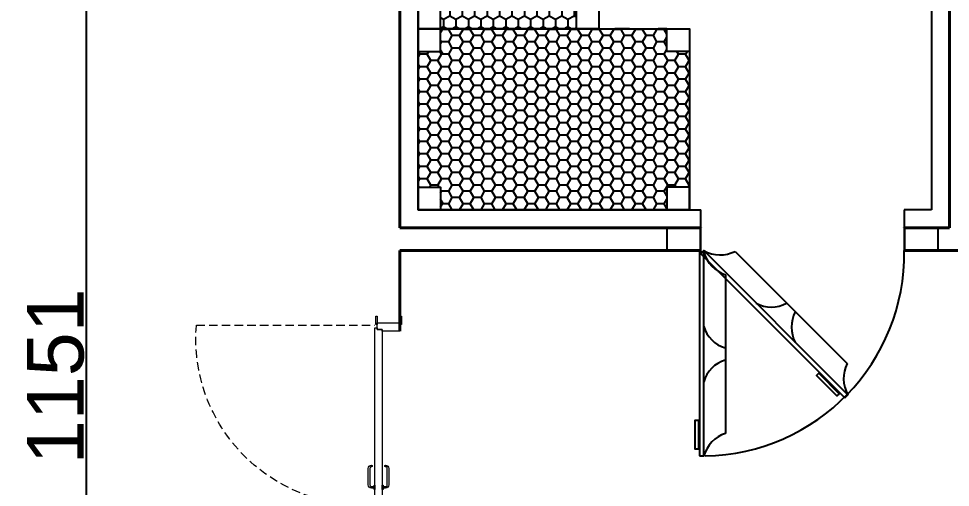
# Model space of a CAD drawing. Header units: centimetres. Extents: x 3125 to 7752, y 12316 to 13705.
# Drawn here: x 3125.2 to 3537.1, y 12843.8 to 13050.8 of the extents above; entities that cross this region are included whole.
import ezdxf
from ezdxf.lldxf.tags import DXFTag

# ---------------------------------------------------------------- set-up
doc = ezdxf.new("R2010")
doc.units = ezdxf.units.CM
doc.linetypes.add('HIDDEN', pattern=[0.375, 0.25, -0.125])
doc.layers.add('A_frame', color=167, linetype='Continuous', lineweight=9)
doc.layers.add('DUVAR', color=1, linetype='Continuous', lineweight=40)
for name, color, linetype in [('Kıtc-002 Çizgi', 7, 'Continuous'), ('Kıtc-028 Yer Izgarası', 252, 'Continuous'), ('Kıtc-034 Soğuk Oda', 1, 'Continuous'), ('SOĞUK ODA PANELİ', 50, 'Continuous')]:
    doc.layers.add(name, color=color, linetype=linetype)
doc.styles.get("Standard").update_dxf_attribs({"font": 'arial.ttf'})
tags = doc.linetypes.add('DASHED', pattern=[0.75, 0.5, -0.25]).pattern_tags.tags
tags[6:7] = [DXFTag(74, 4), DXFTag(75, 0), DXFTag(340, '0'), DXFTag(46, 1.0), DXFTag(50, 0.0), DXFTag(44, 0.0), DXFTag(45, 0.0)]
tags[4:5] = [DXFTag(74, 4), DXFTag(75, 0), DXFTag(340, '0'), DXFTag(46, 1.0), DXFTag(50, 0.0), DXFTag(44, 0.0), DXFTag(45, 0.0)]
doc.dimstyles.new('ISO-25', dxfattribs={"dimtxt": 2.5, "dimasz": 2.5, "dimexe": 1.25, "dimexo": 0.625, "dimtad": 1, "dimtxsty": 'Standard', "dimcen": 2.5, "dimadec": 0, "dimazin": 0, "dimtfac": 1, "dimtmove": 0, "dimatfit": 3, "dimfxl": 1, "dimarcsym": 0})

# ---------------------------------------------------------------- blocks, each defined once
blk = doc.blocks.new('A$C60E3056A')
at = {"layer": 'Kıtc-034 Soğuk Oda', "color": 3}
blk.add_line((13.32, 80.05), (13.32, 9.95), dxfattribs=at)
for points in [[(1.83, 0), (3.83, 0), (3.83, 90), (1.83, 90)], [(1.44, 3.03), (0, 3.03), (0, 15.75), (1.44, 15.75)]]:
    blk.add_lwpolyline(points, close=True, dxfattribs=at)
for centre, radius, start, end in [((17.93, 93.95), 14.65, 195.6381, 251.6489), ((17.17, 61.16), 14, 196.3254, 253.6365), ((17.17, 28.84), 14, 106.3635, 163.6746), ((17.93, -3.95), 14.65, 108.3511, 164.3619)]:
    blk.add_arc(centre, radius, start, end, dxfattribs=at)
blk = doc.blocks.new('A$C4A7C2E03')
at = {"layer": 'Kıtc-034 Soğuk Oda', "color": 254}
blk.add_line((80.05, 0), (9.95, 0), dxfattribs=at)
for points in [[(3.03, 11.89), (3.03, 13.32), (15.75, 13.32), (15.75, 11.89)], [(0, 11.49), (0, 9.49), (90, 9.49), (90, 11.49)]]:
    blk.add_lwpolyline(points, close=True, dxfattribs=at)
for centre, radius, start, end in [((-3.95, -4.61), 14.65, 18.3511, 74.3619), ((28.84, -3.84), 14, 16.3635, 73.6746), ((61.16, -3.84), 14, 106.3254, 163.6365), ((93.95, -4.61), 14.65, 105.6381, 161.6489)]:
    blk.add_arc(centre, radius, start, end, dxfattribs=at)
blk = doc.blocks.new('A$C65962AFD')
at = {"color": 3}
blk.add_wipeout([(90.69, 105), (90.69, 15), (100.69, 15), (100.69, 105)], dxfattribs=at).dxf.layer = 'Kıtc-034 Soğuk Oda'
at = {"layer": 'Kıtc-002 Çizgi', "color": 254, "linetype": 'DASHED'}
blk.add_arc((89.46, 104.46), 89.47, 180.9342, 270.7837, dxfattribs=at)
at = {"layer": 'Kıtc-034 Soğuk Oda'}
for points in [[(100.69, 105), (100.69, 120), (90.69, 120), (90.69, 105)], [(100.69, 0), (100.69, 15), (90.69, 15), (90.69, 0)]]:
    blk.add_lwpolyline(points, close=True, dxfattribs=at)
at = {"layer": 'Kıtc-002 Çizgi'}
blk.add_blockref('A$C4A7C2E03', (0, 94.09), dxfattribs=at)
at = {"layer": 'Kıtc-002 Çizgi', "rotation": 315}
blk.add_blockref('A$C60E3056A', (24.34, 42.65), dxfattribs=at)
blk = doc.blocks.new('A$C395D4C7C')
at = {"layer": 'Kıtc-028 Yer Izgarası'}
for p, q in [((10, 79.92), (13.83, 79.92)), ((10, 77.64), (11.19, 79.71)), ((11.19, 79.71), (11.07, 79.92)), ((11.19, 79.71), (14.37, 79.71)), ((13.83, 79.92), (13.88, 80)), ((14.37, 79.71), (14.51, 79.96)), ((15.95, 76.96), (14.37, 79.71)), ((19.13, 76.96), (20.72, 79.71)), ((20.72, 79.71), (20.59, 79.94)), ((20.72, 79.71), (23.89, 79.71)), ((23.89, 79.71), (24.02, 79.93)), ((25.48, 76.96), (23.89, 79.71)), ((26.53, 79.92), (26.48, 80)), ((26.53, 79.92), (32.88, 79.92)), ((28.65, 76.96), (30.24, 79.71)), ((30.24, 79.71), (30.12, 79.92)), ((30.24, 79.71), (33.42, 79.71)), ((32.88, 79.92), (32.93, 80)), ((33.42, 79.71), (33.55, 79.94)), ((35, 76.96), (33.42, 79.71)), ((38.18, 76.96), (39.77, 79.71)), ((39.77, 79.71), (39.64, 79.93)), ((39.77, 79.71), (42.94, 79.71)), ((42.94, 79.71), (43.07, 79.92)), ((44.53, 76.96), (42.94, 79.71)), ((45.58, 79.92), (45.53, 80)), ((45.58, 79.92), (51.93, 79.92)), ((47.7, 76.96), (49.29, 79.71)), ((49.29, 79.71), (49.17, 79.92)), ((49.29, 79.71), (52.47, 79.71)), ((51.93, 79.92), (51.98, 80)), ((52.47, 79.71), (52.6, 79.93)), ((54.05, 76.96), (52.47, 79.71)), ((57.23, 76.96), (58.82, 79.71)), ((58.82, 79.71), (58.69, 79.93)), ((58.82, 79.71), (61.99, 79.71)), ((61.99, 79.71), (62.12, 79.92)), ((63.58, 76.96), (61.99, 79.71)), ((64.63, 79.92), (64.58, 80)), ((64.63, 79.92), (70.98, 79.92)), ((66.75, 76.96), (68.34, 79.71)), ((68.34, 79.71), (68.22, 79.92)), ((68.34, 79.71), (71.52, 79.71)), ((70.98, 79.92), (71.03, 80)), ((71.52, 79.71), (71.65, 79.93)), ((73.1, 76.96), (71.52, 79.71)), ((76.28, 76.96), (77.87, 79.71)), ((77.87, 79.71), (77.74, 79.92)), ((77.87, 79.71), (81.04, 79.71)), ((81.04, 79.71), (81.16, 79.92)), ((82.63, 76.96), (81.04, 79.71)), ((83.68, 79.92), (83.63, 80)), ((83.68, 79.92), (90.03, 79.92)), ((85.8, 76.96), (87.39, 79.71)), ((87.39, 79.71), (87.27, 79.92)), ((87.39, 79.71), (90.57, 79.71)), ((90.03, 79.92), (90.08, 80)), ((90.57, 79.71), (90.69, 79.93)), ((92.15, 76.96), (90.57, 79.71)), ((95.33, 76.96), (96.92, 79.71)), ((96.92, 79.71), (96.79, 79.92)), ((96.92, 79.71), (100.09, 79.71)), ((100.09, 79.71), (100.21, 79.92)), ((101.68, 76.96), (100.09, 79.71)), ((102.73, 79.92), (102.68, 80)), ((102.73, 79.92), (109.08, 79.92)), ((104.85, 76.96), (106.44, 79.71)), ((106.44, 79.71), (106.32, 79.92)), ((106.44, 79.71), (109.2, 79.71)), ((109.08, 79.92), (109.13, 80)), ((110, 78.32), (109.08, 79.92)), ((11.19, 74.21), (10, 76.27)), ((10, 72.14), (11.19, 74.21)), ((11.19, 74.21), (14.37, 74.21)), ((14.37, 74.21), (15.95, 76.96)), ((15.95, 71.46), (14.37, 74.21)), ((15.95, 76.96), (19.13, 76.96)), ((20.72, 74.21), (19.13, 76.96)), ((19.13, 71.46), (20.72, 74.21)), ((20.72, 74.21), (23.89, 74.21)), ((23.89, 74.21), (25.48, 76.96)), ((25.48, 71.46), (23.89, 74.21)), ((25.48, 76.96), (28.65, 76.96)), ((30.24, 74.21), (28.65, 76.96)), ((28.65, 71.46), (30.24, 74.21)), ((30.24, 74.21), (33.42, 74.21)), ((33.42, 74.21), (35, 76.96)), ((35, 71.46), (33.42, 74.21)), ((35, 76.96), (38.18, 76.96)), ((39.77, 74.21), (38.18, 76.96)), ((38.18, 71.46), (39.77, 74.21)), ((39.77, 74.21), (42.94, 74.21)), ((42.94, 74.21), (44.53, 76.96)), ((44.53, 71.46), (42.94, 74.21)), ((44.53, 76.96), (47.7, 76.96)), ((49.29, 74.21), (47.7, 76.96)), ((47.7, 71.46), (49.29, 74.21)), ((49.29, 74.21), (52.47, 74.21)), ((52.47, 74.21), (54.05, 76.96)), ((54.05, 71.46), (52.47, 74.21)), ((54.05, 76.96), (57.23, 76.96)), ((58.82, 74.21), (57.23, 76.96)), ((57.23, 71.46), (58.82, 74.21)), ((58.82, 74.21), (61.99, 74.21)), ((61.99, 74.21), (63.58, 76.96)), ((63.58, 71.46), (61.99, 74.21)), ((63.58, 76.96), (66.75, 76.96)), ((68.34, 74.21), (66.75, 76.96)), ((66.75, 71.46), (68.34, 74.21)), ((68.34, 74.21), (71.52, 74.21)), ((71.52, 74.21), (73.1, 76.96)), ((73.1, 71.46), (71.52, 74.21)), ((73.1, 76.96), (76.28, 76.96)), ((77.87, 74.21), (76.28, 76.96)), ((76.28, 71.46), (77.87, 74.21)), ((77.87, 74.21), (81.04, 74.21)), ((81.04, 74.21), (82.63, 76.96)), ((82.63, 71.46), (81.04, 74.21)), ((82.63, 76.96), (85.8, 76.96)), ((87.39, 74.21), (85.8, 76.96)), ((85.8, 71.46), (87.39, 74.21)), ((87.39, 74.21), (90.57, 74.21)), ((90.57, 74.21), (92.15, 76.96)), ((92.15, 71.46), (90.57, 74.21)), ((92.15, 76.96), (95.33, 76.96)), ((96.92, 74.21), (95.33, 76.96)), ((95.33, 71.46), (96.92, 74.21)), ((96.92, 74.21), (100.09, 74.21)), ((100.09, 74.21), (101.68, 76.96)), ((101.68, 71.46), (100.09, 74.21)), ((101.68, 76.96), (104.85, 76.96)), ((106.44, 74.21), (104.85, 76.96)), ((104.85, 71.46), (106.44, 74.21)), ((106.44, 74.21), (109.62, 74.21)), ((109.62, 74.21), (110, 74.87)), ((110, 73.55), (109.62, 74.21)), ((11.19, 68.71), (10, 70.78)), ((14.37, 68.71), (15.95, 71.46)), ((15.95, 71.46), (19.13, 71.46)), ((20.72, 68.71), (19.13, 71.46)), ((23.89, 68.71), (25.48, 71.46)), ((25.48, 71.46), (28.65, 71.46)), ((30.24, 68.71), (28.65, 71.46)), ((33.42, 68.71), (35, 71.46)), ((35, 71.46), (38.18, 71.46)), ((39.77, 68.71), (38.18, 71.46)), ((42.94, 68.71), (44.53, 71.46)), ((44.53, 71.46), (47.7, 71.46)), ((49.29, 68.71), (47.7, 71.46)), ((52.47, 68.71), (54.05, 71.46)), ((54.05, 71.46), (57.23, 71.46)), ((58.82, 68.71), (57.23, 71.46)), ((61.99, 68.71), (63.58, 71.46)), ((63.58, 71.46), (66.75, 71.46)), ((68.34, 68.71), (66.75, 71.46)), ((71.52, 68.71), (73.1, 71.46)), ((73.1, 71.46), (76.28, 71.46)), ((77.87, 68.71), (76.28, 71.46)), ((81.04, 68.71), (82.63, 71.46)), ((82.63, 71.46), (85.8, 71.46)), ((87.39, 68.71), (85.8, 71.46)), ((90.57, 68.71), (92.15, 71.46)), ((92.15, 71.46), (95.33, 71.46)), ((96.92, 68.71), (95.33, 71.46)), ((100.09, 68.71), (101.68, 71.46)), ((101.68, 71.46), (104.85, 71.46)), ((106.44, 68.71), (104.85, 71.46)), ((109.08, 68.92), (110, 70.51)), ((0, 65.96), (0.08, 65.96)), ((0.08, 65.96), (1.67, 68.71)), ((1.67, 63.21), (0.08, 65.96)), ((1.67, 68.71), (0.92, 70)), ((1.67, 68.71), (4.84, 68.71)), ((4.84, 68.71), (5.59, 70)), ((6.43, 65.96), (4.84, 68.71)), ((4.84, 63.21), (6.43, 65.96)), ((6.43, 65.96), (9.6, 65.96)), ((9.6, 65.96), (11.19, 68.71)), ((11.19, 63.21), (9.6, 65.96)), ((11.19, 68.71), (14.37, 68.71)), ((15.95, 65.96), (14.37, 68.71)), ((14.37, 63.21), (15.95, 65.96)), ((15.95, 65.96), (19.13, 65.96)), ((19.13, 65.96), (20.72, 68.71)), ((20.72, 63.21), (19.13, 65.96)), ((20.72, 68.71), (23.89, 68.71)), ((25.48, 65.96), (23.89, 68.71)), ((23.89, 63.21), (25.48, 65.96)), ((25.48, 65.96), (28.65, 65.96)), ((28.65, 65.96), (30.24, 68.71)), ((30.24, 63.21), (28.65, 65.96)), ((30.24, 68.71), (33.42, 68.71)), ((35, 65.96), (33.42, 68.71)), ((33.42, 63.21), (35, 65.96)), ((35, 65.96), (38.18, 65.96)), ((38.18, 65.96), (39.77, 68.71)), ((39.77, 63.21), (38.18, 65.96)), ((39.77, 68.71), (42.94, 68.71)), ((44.53, 65.96), (42.94, 68.71)), ((42.94, 63.21), (44.53, 65.96)), ((44.53, 65.96), (47.7, 65.96)), ((47.7, 65.96), (49.29, 68.71)), ((49.29, 63.21), (47.7, 65.96)), ((49.29, 68.71), (52.47, 68.71)), ((54.05, 65.96), (52.47, 68.71)), ((52.47, 63.21), (54.05, 65.96)), ((54.05, 65.96), (57.23, 65.96)), ((57.23, 65.96), (58.82, 68.71)), ((58.82, 63.21), (57.23, 65.96)), ((58.82, 68.71), (61.99, 68.71)), ((63.58, 65.96), (61.99, 68.71)), ((61.99, 63.21), (63.58, 65.96)), ((63.58, 65.96), (66.75, 65.96)), ((66.75, 65.96), (68.34, 68.71)), ((68.34, 63.21), (66.75, 65.96)), ((68.34, 68.71), (71.52, 68.71)), ((73.1, 65.96), (71.52, 68.71)), ((71.52, 63.21), (73.1, 65.96)), ((73.1, 65.96), (76.28, 65.96)), ((76.28, 65.96), (77.87, 68.71)), ((77.87, 63.21), (76.28, 65.96)), ((77.87, 68.71), (81.04, 68.71)), ((82.63, 65.96), (81.04, 68.71)), ((81.04, 63.21), (82.63, 65.96)), ((82.63, 65.96), (85.8, 65.96)), ((85.8, 65.96), (87.39, 68.71)), ((87.39, 63.21), (85.8, 65.96)), ((87.39, 68.71), (90.57, 68.71)), ((92.15, 65.96), (90.57, 68.71)), ((90.57, 63.21), (92.15, 65.96)), ((92.15, 65.96), (95.33, 65.96)), ((95.33, 65.96), (96.92, 68.71)), ((96.92, 63.21), (95.33, 65.96)), ((96.92, 68.71), (100.09, 68.71)), ((101.68, 65.96), (100.09, 68.71)), ((100.09, 63.21), (101.68, 65.96)), ((101.68, 65.96), (104.85, 65.96)), ((104.85, 65.96), (106.44, 68.71)), ((106.44, 63.21), (104.85, 65.96)), ((106.44, 68.71), (109.62, 68.71)), ((109.62, 68.71), (110.36, 70)), ((111.2, 65.96), (109.62, 68.71)), ((109.62, 63.21), (111.2, 65.96)), ((111.2, 65.96), (114.38, 65.96)), ((114.38, 65.96), (115.97, 68.71)), ((115.97, 63.21), (114.38, 65.96)), ((115.97, 68.71), (115.22, 70)), ((115.97, 68.71), (119.14, 68.71)), ((119.14, 68.71), (119.89, 70)), ((120, 67.22), (119.14, 68.71)), ((0.08, 60.46), (1.67, 63.21)), ((1.67, 63.21), (4.84, 63.21)), ((6.43, 60.46), (4.84, 63.21)), ((9.6, 60.46), (11.19, 63.21)), ((11.19, 63.21), (14.37, 63.21)), ((15.95, 60.46), (14.37, 63.21)), ((19.13, 60.46), (20.72, 63.21)), ((20.72, 63.21), (23.89, 63.21)), ((25.48, 60.46), (23.89, 63.21)), ((28.65, 60.46), (30.24, 63.21)), ((30.24, 63.21), (33.42, 63.21)), ((35, 60.46), (33.42, 63.21)), ((38.18, 60.46), (39.77, 63.21)), ((39.77, 63.21), (42.94, 63.21)), ((44.53, 60.46), (42.94, 63.21)), ((47.7, 60.46), (49.29, 63.21)), ((49.29, 63.21), (52.47, 63.21)), ((54.05, 60.46), (52.47, 63.21)), ((57.23, 60.46), (58.82, 63.21)), ((58.82, 63.21), (61.99, 63.21)), ((63.58, 60.46), (61.99, 63.21)), ((66.75, 60.46), (68.34, 63.21)), ((68.34, 63.21), (71.52, 63.21)), ((73.1, 60.46), (71.52, 63.21)), ((76.28, 60.46), (77.87, 63.21)), ((77.87, 63.21), (81.04, 63.21)), ((82.63, 60.46), (81.04, 63.21)), ((85.8, 60.46), (87.39, 63.21)), ((87.39, 63.21), (90.57, 63.21)), ((92.15, 60.46), (90.57, 63.21)), ((95.33, 60.46), (96.92, 63.21)), ((96.92, 63.21), (100.09, 63.21)), ((101.68, 60.46), (100.09, 63.21)), ((104.85, 60.46), (106.44, 63.21)), ((106.44, 63.21), (109.62, 63.21)), ((111.2, 60.46), (109.62, 63.21)), ((114.38, 60.46), (115.97, 63.21)), ((115.97, 63.21), (119.14, 63.21)), ((119.14, 63.21), (120, 64.7)), ((120, 61.73), (119.14, 63.21)), ((0, 60.46), (0.08, 60.46)), ((1.67, 57.71), (0.08, 60.46)), ((0.08, 54.96), (1.67, 57.71)), ((1.67, 57.71), (4.84, 57.71)), ((4.84, 57.71), (6.43, 60.46)), ((6.43, 54.96), (4.84, 57.71)), ((6.43, 60.46), (9.6, 60.46)), ((11.19, 57.71), (9.6, 60.46)), ((9.6, 54.96), (11.19, 57.71)), ((11.19, 57.71), (14.37, 57.71)), ((14.37, 57.71), (15.95, 60.46)), ((15.95, 54.96), (14.37, 57.71)), ((15.95, 60.46), (19.13, 60.46)), ((20.72, 57.71), (19.13, 60.46)), ((19.13, 54.96), (20.72, 57.71)), ((20.72, 57.71), (23.89, 57.71)), ((23.89, 57.71), (25.48, 60.46)), ((25.48, 54.96), (23.89, 57.71)), ((25.48, 60.46), (28.65, 60.46)), ((30.24, 57.71), (28.65, 60.46)), ((28.65, 54.96), (30.24, 57.71)), ((30.24, 57.71), (33.42, 57.71)), ((33.42, 57.71), (35, 60.46)), ((35, 54.96), (33.42, 57.71)), ((35, 60.46), (38.18, 60.46)), ((39.77, 57.71), (38.18, 60.46)), ((38.18, 54.96), (39.77, 57.71)), ((39.77, 57.71), (42.94, 57.71)), ((42.94, 57.71), (44.53, 60.46)), ((44.53, 54.96), (42.94, 57.71)), ((44.53, 60.46), (47.7, 60.46)), ((49.29, 57.71), (47.7, 60.46)), ((47.7, 54.96), (49.29, 57.71)), ((49.29, 57.71), (52.47, 57.71)), ((52.47, 57.71), (54.05, 60.46)), ((54.05, 54.96), (52.47, 57.71)), ((54.05, 60.46), (57.23, 60.46)), ((58.82, 57.71), (57.23, 60.46)), ((57.23, 54.96), (58.82, 57.71)), ((58.82, 57.71), (61.99, 57.71)), ((61.99, 57.71), (63.58, 60.46)), ((63.58, 54.96), (61.99, 57.71)), ((63.58, 60.46), (66.75, 60.46)), ((68.34, 57.71), (66.75, 60.46)), ((66.75, 54.96), (68.34, 57.71)), ((68.34, 57.71), (71.52, 57.71)), ((71.52, 57.71), (73.1, 60.46)), ((73.1, 54.96), (71.52, 57.71)), ((73.1, 60.46), (76.28, 60.46)), ((77.87, 57.71), (76.28, 60.46)), ((76.28, 54.96), (77.87, 57.71)), ((77.87, 57.71), (81.04, 57.71)), ((81.04, 57.71), (82.63, 60.46)), ((82.63, 54.96), (81.04, 57.71)), ((82.63, 60.46), (85.8, 60.46)), ((87.39, 57.71), (85.8, 60.46)), ((85.8, 54.96), (87.39, 57.71)), ((87.39, 57.71), (90.57, 57.71)), ((90.57, 57.71), (92.15, 60.46)), ((92.15, 54.96), (90.57, 57.71)), ((92.15, 60.46), (95.33, 60.46)), ((96.92, 57.71), (95.33, 60.46)), ((95.33, 54.96), (96.92, 57.71)), ((96.92, 57.71), (100.09, 57.71)), ((100.09, 57.71), (101.68, 60.46)), ((101.68, 54.96), (100.09, 57.71)), ((101.68, 60.46), (104.85, 60.46)), ((106.44, 57.71), (104.85, 60.46)), ((104.85, 54.96), (106.44, 57.71)), ((106.44, 57.71), (109.62, 57.71)), ((109.62, 57.71), (111.2, 60.46)), ((111.2, 54.96), (109.62, 57.71)), ((111.2, 60.46), (114.38, 60.46)), ((115.97, 57.71), (114.38, 60.46)), ((114.38, 54.96), (115.97, 57.71)), ((115.97, 57.71), (119.14, 57.71)), ((119.14, 57.71), (120, 59.2)), ((120, 56.23), (119.14, 57.71)), ((0, 54.96), (0.08, 54.96)), ((1.67, 52.21), (0.08, 54.96)), ((4.84, 52.21), (6.43, 54.96)), ((6.43, 54.96), (9.6, 54.96)), ((11.19, 52.21), (9.6, 54.96)), ((14.37, 52.21), (15.95, 54.96)), ((15.95, 54.96), (19.13, 54.96)), ((20.72, 52.21), (19.13, 54.96)), ((23.89, 52.21), (25.48, 54.96)), ((25.48, 54.96), (28.65, 54.96)), ((30.24, 52.21), (28.65, 54.96)), ((33.42, 52.21), (35, 54.96)), ((35, 54.96), (38.18, 54.96)), ((39.77, 52.21), (38.18, 54.96)), ((42.94, 52.21), (44.53, 54.96)), ((44.53, 54.96), (47.7, 54.96)), ((49.29, 52.21), (47.7, 54.96)), ((52.47, 52.21), (54.05, 54.96)), ((54.05, 54.96), (57.23, 54.96)), ((58.82, 52.21), (57.23, 54.96)), ((61.99, 52.21), (63.58, 54.96)), ((63.58, 54.96), (66.75, 54.96)), ((68.34, 52.21), (66.75, 54.96)), ((71.52, 52.21), (73.1, 54.96)), ((73.1, 54.96), (76.28, 54.96)), ((77.87, 52.21), (76.28, 54.96)), ((81.04, 52.21), (82.63, 54.96)), ((82.63, 54.96), (85.8, 54.96)), ((87.39, 52.21), (85.8, 54.96)), ((90.57, 52.21), (92.15, 54.96)), ((92.15, 54.96), (95.33, 54.96)), ((96.92, 52.21), (95.33, 54.96)), ((100.09, 52.21), (101.68, 54.96)), ((101.68, 54.96), (104.85, 54.96)), ((106.44, 52.21), (104.85, 54.96)), ((109.62, 52.21), (111.2, 54.96)), ((111.2, 54.96), (114.38, 54.96)), ((115.97, 52.21), (114.38, 54.96)), ((119.14, 52.21), (120, 53.7)), ((0, 49.46), (0.08, 49.46)), ((0.08, 49.46), (1.67, 52.21)), ((1.67, 46.71), (0.08, 49.46)), ((1.67, 52.21), (4.84, 52.21)), ((6.43, 49.46), (4.84, 52.21)), ((4.84, 46.71), (6.43, 49.46)), ((6.43, 49.46), (9.6, 49.46)), ((9.6, 49.46), (11.19, 52.21)), ((11.19, 46.71), (9.6, 49.46)), ((11.19, 52.21), (14.37, 52.21)), ((15.95, 49.46), (14.37, 52.21)), ((14.37, 46.71), (15.95, 49.46)), ((15.95, 49.46), (19.13, 49.46)), ((19.13, 49.46), (20.72, 52.21)), ((20.72, 46.71), (19.13, 49.46)), ((20.72, 52.21), (23.89, 52.21)), ((25.48, 49.46), (23.89, 52.21)), ((23.89, 46.71), (25.48, 49.46)), ((25.48, 49.46), (28.65, 49.46)), ((28.65, 49.46), (30.24, 52.21)), ((30.24, 46.71), (28.65, 49.46)), ((30.24, 52.21), (33.42, 52.21)), ((35, 49.46), (33.42, 52.21)), ((33.42, 46.71), (35, 49.46)), ((35, 49.46), (38.18, 49.46)), ((38.18, 49.46), (39.77, 52.21)), ((39.77, 46.71), (38.18, 49.46)), ((39.77, 52.21), (42.94, 52.21)), ((44.53, 49.46), (42.94, 52.21)), ((42.94, 46.71), (44.53, 49.46)), ((44.53, 49.46), (47.7, 49.46)), ((47.7, 49.46), (49.29, 52.21)), ((49.29, 46.71), (47.7, 49.46)), ((49.29, 52.21), (52.47, 52.21)), ((54.05, 49.46), (52.47, 52.21)), ((52.47, 46.71), (54.05, 49.46)), ((54.05, 49.46), (57.23, 49.46)), ((57.23, 49.46), (58.82, 52.21)), ((58.82, 46.71), (57.23, 49.46)), ((58.82, 52.21), (61.99, 52.21)), ((63.58, 49.46), (61.99, 52.21)), ((61.99, 46.71), (63.58, 49.46)), ((63.58, 49.46), (66.75, 49.46)), ((66.75, 49.46), (68.34, 52.21)), ((68.34, 46.71), (66.75, 49.46)), ((68.34, 52.21), (71.52, 52.21)), ((73.1, 49.46), (71.52, 52.21)), ((71.52, 46.71), (73.1, 49.46)), ((73.1, 49.46), (76.28, 49.46)), ((76.28, 49.46), (77.87, 52.21)), ((77.87, 46.71), (76.28, 49.46)), ((77.87, 52.21), (81.04, 52.21)), ((82.63, 49.46), (81.04, 52.21)), ((81.04, 46.71), (82.63, 49.46)), ((82.63, 49.46), (85.8, 49.46)), ((85.8, 49.46), (87.39, 52.21)), ((87.39, 46.71), (85.8, 49.46)), ((87.39, 52.21), (90.57, 52.21)), ((92.15, 49.46), (90.57, 52.21)), ((90.57, 46.71), (92.15, 49.46)), ((92.15, 49.46), (95.33, 49.46)), ((95.33, 49.46), (96.92, 52.21)), ((96.92, 46.71), (95.33, 49.46)), ((96.92, 52.21), (100.09, 52.21)), ((101.68, 49.46), (100.09, 52.21)), ((100.09, 46.71), (101.68, 49.46)), ((101.68, 49.46), (104.85, 49.46)), ((104.85, 49.46), (106.44, 52.21)), ((106.44, 46.71), (104.85, 49.46)), ((106.44, 52.21), (109.62, 52.21)), ((111.2, 49.46), (109.62, 52.21)), ((109.62, 46.71), (111.2, 49.46)), ((111.2, 49.46), (114.38, 49.46)), ((114.38, 49.46), (115.97, 52.21)), ((115.97, 46.71), (114.38, 49.46)), ((115.97, 52.21), (119.14, 52.21)), ((120, 50.73), (119.14, 52.21)), ((0.08, 43.96), (1.67, 46.71)), ((1.67, 46.71), (4.84, 46.71)), ((6.43, 43.96), (4.84, 46.71)), ((9.6, 43.96), (11.19, 46.71)), ((11.19, 46.71), (14.37, 46.71)), ((15.95, 43.96), (14.37, 46.71)), ((19.13, 43.96), (20.72, 46.71)), ((20.72, 46.71), (23.89, 46.71)), ((25.48, 43.96), (23.89, 46.71)), ((28.65, 43.96), (30.24, 46.71)), ((30.24, 46.71), (33.42, 46.71)), ((35, 43.96), (33.42, 46.71)), ((38.18, 43.96), (39.77, 46.71)), ((39.77, 46.71), (42.94, 46.71)), ((44.53, 43.96), (42.94, 46.71)), ((47.7, 43.96), (49.29, 46.71)), ((49.29, 46.71), (52.47, 46.71)), ((54.05, 43.96), (52.47, 46.71)), ((57.23, 43.96), (58.82, 46.71)), ((58.82, 46.71), (61.99, 46.71)), ((63.58, 43.96), (61.99, 46.71)), ((66.75, 43.96), (68.34, 46.71)), ((68.34, 46.71), (71.52, 46.71)), ((73.1, 43.96), (71.52, 46.71)), ((76.28, 43.96), (77.87, 46.71)), ((77.87, 46.71), (81.04, 46.71)), ((82.63, 43.96), (81.04, 46.71)), ((85.8, 43.96), (87.39, 46.71)), ((87.39, 46.71), (90.57, 46.71)), ((92.15, 43.96), (90.57, 46.71)), ((95.33, 43.96), (96.92, 46.71)), ((96.92, 46.71), (100.09, 46.71)), ((101.68, 43.96), (100.09, 46.71)), ((104.85, 43.96), (106.44, 46.71)), ((106.44, 46.71), (109.62, 46.71)), ((111.2, 43.96), (109.62, 46.71)), ((114.38, 43.96), (115.97, 46.71)), ((115.97, 46.71), (119.14, 46.71)), ((119.14, 46.71), (120, 48.2)), ((120, 45.23), (119.14, 46.71)), ((0, 43.96), (0.08, 43.96)), ((1.67, 41.21), (0.08, 43.96)), ((0.08, 38.46), (1.67, 41.21)), ((1.67, 41.21), (4.84, 41.21)), ((4.84, 41.21), (6.43, 43.96)), ((6.43, 38.46), (4.84, 41.21)), ((6.43, 43.96), (9.6, 43.96)), ((11.19, 41.21), (9.6, 43.96)), ((9.6, 38.46), (11.19, 41.21)), ((11.19, 41.21), (14.37, 41.21)), ((14.37, 41.21), (15.95, 43.96)), ((15.95, 38.46), (14.37, 41.21)), ((15.95, 43.96), (19.13, 43.96)), ((20.72, 41.21), (19.13, 43.96)), ((19.13, 38.46), (20.72, 41.21)), ((20.72, 41.21), (23.89, 41.21)), ((23.89, 41.21), (25.48, 43.96)), ((25.48, 38.46), (23.89, 41.21)), ((25.48, 43.96), (28.65, 43.96)), ((30.24, 41.21), (28.65, 43.96)), ((28.65, 38.46), (30.24, 41.21)), ((30.24, 41.21), (33.42, 41.21)), ((33.42, 41.21), (35, 43.96)), ((35, 38.46), (33.42, 41.21)), ((35, 43.96), (38.18, 43.96)), ((39.77, 41.21), (38.18, 43.96)), ((38.18, 38.46), (39.77, 41.21)), ((39.77, 41.21), (42.94, 41.21)), ((42.94, 41.21), (44.53, 43.96)), ((44.53, 38.46), (42.94, 41.21)), ((44.53, 43.96), (47.7, 43.96)), ((49.29, 41.21), (47.7, 43.96)), ((47.7, 38.46), (49.29, 41.21)), ((49.29, 41.21), (52.47, 41.21)), ((52.47, 41.21), (54.05, 43.96)), ((54.05, 38.46), (52.47, 41.21)), ((54.05, 43.96), (57.23, 43.96)), ((58.82, 41.21), (57.23, 43.96)), ((57.23, 38.46), (58.82, 41.21)), ((58.82, 41.21), (61.99, 41.21)), ((61.99, 41.21), (63.58, 43.96)), ((63.58, 38.46), (61.99, 41.21)), ((63.58, 43.96), (66.75, 43.96)), ((68.34, 41.21), (66.75, 43.96)), ((66.75, 38.46), (68.34, 41.21)), ((68.34, 41.21), (71.52, 41.21)), ((71.52, 41.21), (73.1, 43.96)), ((73.1, 38.46), (71.52, 41.21)), ((73.1, 43.96), (76.28, 43.96)), ((77.87, 41.21), (76.28, 43.96)), ((76.28, 38.46), (77.87, 41.21)), ((77.87, 41.21), (81.04, 41.21)), ((81.04, 41.21), (82.63, 43.96)), ((82.63, 38.46), (81.04, 41.21)), ((82.63, 43.96), (85.8, 43.96)), ((87.39, 41.21), (85.8, 43.96)), ((85.8, 38.46), (87.39, 41.21)), ((87.39, 41.21), (90.57, 41.21)), ((90.57, 41.21), (92.15, 43.96)), ((92.15, 38.46), (90.57, 41.21)), ((92.15, 43.96), (95.33, 43.96)), ((96.92, 41.21), (95.33, 43.96)), ((95.33, 38.46), (96.92, 41.21)), ((96.92, 41.21), (100.09, 41.21)), ((100.09, 41.21), (101.68, 43.96)), ((101.68, 38.46), (100.09, 41.21)), ((101.68, 43.96), (104.85, 43.96)), ((106.44, 41.21), (104.85, 43.96)), ((104.85, 38.46), (106.44, 41.21)), ((106.44, 41.21), (109.62, 41.21)), ((109.62, 41.21), (111.2, 43.96)), ((111.2, 38.46), (109.62, 41.21)), ((111.2, 43.96), (114.38, 43.96)), ((115.97, 41.21), (114.38, 43.96)), ((114.38, 38.46), (115.97, 41.21)), ((115.97, 41.21), (119.14, 41.21)), ((119.14, 41.21), (120, 42.7)), ((120, 39.73), (119.14, 41.21)), ((0, 38.46), (0.08, 38.46)), ((1.67, 35.71), (0.08, 38.46)), ((4.84, 35.71), (6.43, 38.46)), ((6.43, 38.46), (9.6, 38.46)), ((11.19, 35.71), (9.6, 38.46)), ((14.37, 35.71), (15.95, 38.46)), ((15.95, 38.46), (19.13, 38.46)), ((20.72, 35.71), (19.13, 38.46)), ((23.89, 35.71), (25.48, 38.46)), ((25.48, 38.46), (28.65, 38.46)), ((30.24, 35.71), (28.65, 38.46)), ((33.42, 35.71), (35, 38.46)), ((35, 38.46), (38.18, 38.46)), ((39.77, 35.71), (38.18, 38.46)), ((42.94, 35.71), (44.53, 38.46)), ((44.53, 38.46), (47.7, 38.46)), ((49.29, 35.71), (47.7, 38.46)), ((52.47, 35.71), (54.05, 38.46)), ((54.05, 38.46), (57.23, 38.46)), ((58.82, 35.71), (57.23, 38.46)), ((61.99, 35.71), (63.58, 38.46)), ((63.58, 38.46), (66.75, 38.46)), ((68.34, 35.71), (66.75, 38.46)), ((71.52, 35.71), (73.1, 38.46)), ((73.1, 38.46), (76.28, 38.46)), ((77.87, 35.71), (76.28, 38.46)), ((81.04, 35.71), (82.63, 38.46)), ((82.63, 38.46), (85.8, 38.46)), ((87.39, 35.71), (85.8, 38.46)), ((90.57, 35.71), (92.15, 38.46)), ((92.15, 38.46), (95.33, 38.46)), ((96.92, 35.71), (95.33, 38.46)), ((100.09, 35.71), (101.68, 38.46)), ((101.68, 38.46), (104.85, 38.46)), ((106.44, 35.71), (104.85, 38.46)), ((109.62, 35.71), (111.2, 38.46)), ((111.2, 38.46), (114.38, 38.46)), ((115.97, 35.71), (114.38, 38.46)), ((119.14, 35.71), (120, 37.2)), ((0, 32.96), (0.08, 32.96)), ((0.08, 32.96), (1.67, 35.71)), ((1.67, 30.22), (0.08, 32.96)), ((1.67, 35.71), (4.84, 35.71)), ((6.43, 32.96), (4.84, 35.71)), ((4.84, 30.22), (6.43, 32.96)), ((6.43, 32.96), (9.6, 32.96)), ((9.6, 32.96), (11.19, 35.71)), ((11.19, 30.22), (9.6, 32.96)), ((11.19, 35.71), (14.37, 35.71)), ((15.95, 32.96), (14.37, 35.71)), ((14.37, 30.22), (15.95, 32.96)), ((15.95, 32.96), (19.13, 32.96)), ((19.13, 32.96), (20.72, 35.71)), ((20.72, 30.22), (19.13, 32.96)), ((20.72, 35.71), (23.89, 35.71)), ((25.48, 32.96), (23.89, 35.71)), ((23.89, 30.22), (25.48, 32.96)), ((25.48, 32.96), (28.65, 32.96)), ((28.65, 32.96), (30.24, 35.71)), ((30.24, 30.22), (28.65, 32.96)), ((30.24, 35.71), (33.42, 35.71)), ((35, 32.96), (33.42, 35.71)), ((33.42, 30.22), (35, 32.96)), ((35, 32.96), (38.18, 32.96)), ((38.18, 32.96), (39.77, 35.71)), ((39.77, 30.22), (38.18, 32.96)), ((39.77, 35.71), (42.94, 35.71)), ((44.53, 32.96), (42.94, 35.71)), ((42.94, 30.22), (44.53, 32.96)), ((44.53, 32.96), (47.7, 32.96)), ((47.7, 32.96), (49.29, 35.71)), ((49.29, 30.22), (47.7, 32.96)), ((49.29, 35.71), (52.47, 35.71)), ((54.05, 32.96), (52.47, 35.71)), ((52.47, 30.22), (54.05, 32.96)), ((54.05, 32.96), (57.23, 32.96)), ((57.23, 32.96), (58.82, 35.71)), ((58.82, 30.22), (57.23, 32.96)), ((58.82, 35.71), (61.99, 35.71)), ((63.58, 32.96), (61.99, 35.71)), ((61.99, 30.22), (63.58, 32.96)), ((63.58, 32.96), (66.75, 32.96)), ((66.75, 32.96), (68.34, 35.71)), ((68.34, 30.22), (66.75, 32.96)), ((68.34, 35.71), (71.52, 35.71)), ((73.1, 32.96), (71.52, 35.71)), ((71.52, 30.22), (73.1, 32.96)), ((73.1, 32.96), (76.28, 32.96)), ((76.28, 32.96), (77.87, 35.71)), ((77.87, 30.22), (76.28, 32.96)), ((77.87, 35.71), (81.04, 35.71)), ((82.63, 32.96), (81.04, 35.71)), ((81.04, 30.22), (82.63, 32.96)), ((82.63, 32.96), (85.8, 32.96)), ((85.8, 32.96), (87.39, 35.71)), ((87.39, 30.22), (85.8, 32.96)), ((87.39, 35.71), (90.57, 35.71)), ((92.15, 32.96), (90.57, 35.71)), ((90.57, 30.22), (92.15, 32.96)), ((92.15, 32.96), (95.33, 32.96)), ((95.33, 32.96), (96.92, 35.71)), ((96.92, 30.22), (95.33, 32.96)), ((96.92, 35.71), (100.09, 35.71)), ((101.68, 32.96), (100.09, 35.71)), ((100.09, 30.22), (101.68, 32.96)), ((101.68, 32.96), (104.85, 32.96)), ((104.85, 32.96), (106.44, 35.71)), ((106.44, 30.22), (104.85, 32.96)), ((106.44, 35.71), (109.62, 35.71)), ((111.2, 32.96), (109.62, 35.71)), ((109.62, 30.22), (111.2, 32.96)), ((111.2, 32.96), (114.38, 32.96)), ((114.38, 32.96), (115.97, 35.71)), ((115.97, 30.22), (114.38, 32.96)), ((115.97, 35.71), (119.14, 35.71)), ((120, 34.23), (119.14, 35.71)), ((0.08, 27.47), (1.67, 30.22)), ((1.67, 30.22), (4.84, 30.22)), ((6.43, 27.47), (4.84, 30.22)), ((9.6, 27.47), (11.19, 30.22)), ((11.19, 30.22), (14.37, 30.22)), ((15.95, 27.47), (14.37, 30.22)), ((19.13, 27.47), (20.72, 30.22)), ((20.72, 30.22), (23.89, 30.22)), ((25.48, 27.47), (23.89, 30.22)), ((28.65, 27.47), (30.24, 30.22)), ((30.24, 30.22), (33.42, 30.22)), ((35, 27.47), (33.42, 30.22)), ((38.18, 27.47), (39.77, 30.22)), ((39.77, 30.22), (42.94, 30.22)), ((44.53, 27.47), (42.94, 30.22)), ((47.7, 27.47), (49.29, 30.22)), ((49.29, 30.22), (52.47, 30.22)), ((54.05, 27.47), (52.47, 30.22)), ((57.23, 27.47), (58.82, 30.22)), ((58.82, 30.22), (61.99, 30.22)), ((63.58, 27.47), (61.99, 30.22)), ((66.75, 27.47), (68.34, 30.22)), ((68.34, 30.22), (71.52, 30.22)), ((73.1, 27.47), (71.52, 30.22)), ((76.28, 27.47), (77.87, 30.22)), ((77.87, 30.22), (81.04, 30.22)), ((82.63, 27.47), (81.04, 30.22)), ((85.8, 27.47), (87.39, 30.22)), ((87.39, 30.22), (90.57, 30.22)), ((92.15, 27.47), (90.57, 30.22)), ((95.33, 27.47), (96.92, 30.22)), ((96.92, 30.22), (100.09, 30.22)), ((101.68, 27.47), (100.09, 30.22)), ((104.85, 27.47), (106.44, 30.22)), ((106.44, 30.22), (109.62, 30.22)), ((111.2, 27.47), (109.62, 30.22)), ((114.38, 27.47), (115.97, 30.22)), ((115.97, 30.22), (119.14, 30.22)), ((119.14, 30.22), (120, 31.7)), ((120, 28.73), (119.14, 30.22)), ((0, 27.47), (0.08, 27.47)), ((1.67, 24.72), (0.08, 27.47)), ((0.08, 21.97), (1.67, 24.72)), ((1.67, 24.72), (4.84, 24.72)), ((4.84, 24.72), (6.43, 27.47)), ((6.43, 21.97), (4.84, 24.72)), ((6.43, 27.47), (9.6, 27.47)), ((11.19, 24.72), (9.6, 27.47)), ((9.6, 21.97), (11.19, 24.72)), ((11.19, 24.72), (14.37, 24.72)), ((14.37, 24.72), (15.95, 27.47)), ((15.95, 21.97), (14.37, 24.72)), ((15.95, 27.47), (19.13, 27.47)), ((20.72, 24.72), (19.13, 27.47)), ((19.13, 21.97), (20.72, 24.72)), ((20.72, 24.72), (23.89, 24.72)), ((23.89, 24.72), (25.48, 27.47)), ((25.48, 21.97), (23.89, 24.72)), ((25.48, 27.47), (28.65, 27.47)), ((30.24, 24.72), (28.65, 27.47)), ((28.65, 21.97), (30.24, 24.72)), ((30.24, 24.72), (33.42, 24.72)), ((33.42, 24.72), (35, 27.47)), ((35, 21.97), (33.42, 24.72)), ((35, 27.47), (38.18, 27.47)), ((39.77, 24.72), (38.18, 27.47)), ((38.18, 21.97), (39.77, 24.72)), ((39.77, 24.72), (42.94, 24.72)), ((42.94, 24.72), (44.53, 27.47)), ((44.53, 21.97), (42.94, 24.72)), ((44.53, 27.47), (47.7, 27.47)), ((49.29, 24.72), (47.7, 27.47)), ((47.7, 21.97), (49.29, 24.72)), ((49.29, 24.72), (52.47, 24.72)), ((52.47, 24.72), (54.05, 27.47)), ((54.05, 21.97), (52.47, 24.72)), ((54.05, 27.47), (57.23, 27.47)), ((58.82, 24.72), (57.23, 27.47)), ((57.23, 21.97), (58.82, 24.72)), ((58.82, 24.72), (61.99, 24.72)), ((61.99, 24.72), (63.58, 27.47)), ((63.58, 21.97), (61.99, 24.72)), ((63.58, 27.47), (66.75, 27.47)), ((68.34, 24.72), (66.75, 27.47)), ((66.75, 21.97), (68.34, 24.72)), ((68.34, 24.72), (71.52, 24.72)), ((71.52, 24.72), (73.1, 27.47)), ((73.1, 21.97), (71.52, 24.72)), ((73.1, 27.47), (76.28, 27.47)), ((77.87, 24.72), (76.28, 27.47)), ((76.28, 21.97), (77.87, 24.72)), ((77.87, 24.72), (81.04, 24.72)), ((81.04, 24.72), (82.63, 27.47)), ((82.63, 21.97), (81.04, 24.72)), ((82.63, 27.47), (85.8, 27.47)), ((87.39, 24.72), (85.8, 27.47)), ((85.8, 21.97), (87.39, 24.72)), ((87.39, 24.72), (90.57, 24.72)), ((90.57, 24.72), (92.15, 27.47)), ((92.15, 21.97), (90.57, 24.72)), ((92.15, 27.47), (95.33, 27.47)), ((96.92, 24.72), (95.33, 27.47)), ((95.33, 21.97), (96.92, 24.72)), ((96.92, 24.72), (100.09, 24.72)), ((100.09, 24.72), (101.68, 27.47)), ((101.68, 21.97), (100.09, 24.72)), ((101.68, 27.47), (104.85, 27.47)), ((106.44, 24.72), (104.85, 27.47)), ((104.85, 21.97), (106.44, 24.72)), ((106.44, 24.72), (109.62, 24.72)), ((109.62, 24.72), (111.2, 27.47)), ((111.2, 21.97), (109.62, 24.72)), ((111.2, 27.47), (114.38, 27.47)), ((115.97, 24.72), (114.38, 27.47)), ((114.38, 21.97), (115.97, 24.72)), ((115.97, 24.72), (119.14, 24.72)), ((119.14, 24.72), (120, 26.2)), ((120, 23.23), (119.14, 24.72)), ((0, 21.97), (0.08, 21.97)), ((1.67, 19.22), (0.08, 21.97)), ((4.84, 19.22), (6.43, 21.97)), ((6.43, 21.97), (9.6, 21.97)), ((11.19, 19.22), (9.6, 21.97)), ((14.37, 19.22), (15.95, 21.97)), ((15.95, 21.97), (19.13, 21.97)), ((20.72, 19.22), (19.13, 21.97)), ((23.89, 19.22), (25.48, 21.97)), ((25.48, 21.97), (28.65, 21.97)), ((30.24, 19.22), (28.65, 21.97)), ((33.42, 19.22), (35, 21.97)), ((35, 21.97), (38.18, 21.97)), ((39.77, 19.22), (38.18, 21.97)), ((42.94, 19.22), (44.53, 21.97)), ((44.53, 21.97), (47.7, 21.97)), ((49.29, 19.22), (47.7, 21.97)), ((52.47, 19.22), (54.05, 21.97)), ((54.05, 21.97), (57.23, 21.97)), ((58.82, 19.22), (57.23, 21.97)), ((61.99, 19.22), (63.58, 21.97)), ((63.58, 21.97), (66.75, 21.97)), ((68.34, 19.22), (66.75, 21.97)), ((71.52, 19.22), (73.1, 21.97)), ((73.1, 21.97), (76.28, 21.97)), ((77.87, 19.22), (76.28, 21.97)), ((81.04, 19.22), (82.63, 21.97)), ((82.63, 21.97), (85.8, 21.97)), ((87.39, 19.22), (85.8, 21.97)), ((90.57, 19.22), (92.15, 21.97)), ((92.15, 21.97), (95.33, 21.97)), ((96.92, 19.22), (95.33, 21.97)), ((100.09, 19.22), (101.68, 21.97)), ((101.68, 21.97), (104.85, 21.97)), ((106.44, 19.22), (104.85, 21.97)), ((109.62, 19.22), (111.2, 21.97)), ((111.2, 21.97), (114.38, 21.97)), ((115.97, 19.22), (114.38, 21.97)), ((119.14, 19.22), (120, 20.7)), ((0.08, 16.47), (1.67, 19.22)), ((1.67, 19.22), (4.84, 19.22)), ((6.43, 16.47), (4.84, 19.22)), ((9.6, 16.47), (11.19, 19.22)), ((11.19, 19.22), (14.37, 19.22)), ((15.95, 16.47), (14.37, 19.22)), ((19.13, 16.47), (20.72, 19.22)), ((20.72, 19.22), (23.89, 19.22)), ((25.48, 16.47), (23.89, 19.22)), ((28.65, 16.47), (30.24, 19.22)), ((30.24, 19.22), (33.42, 19.22)), ((35, 16.47), (33.42, 19.22)), ((38.18, 16.47), (39.77, 19.22)), ((39.77, 19.22), (42.94, 19.22)), ((44.53, 16.47), (42.94, 19.22)), ((47.7, 16.47), (49.29, 19.22)), ((49.29, 19.22), (52.47, 19.22)), ((54.05, 16.47), (52.47, 19.22)), ((57.23, 16.47), (58.82, 19.22)), ((58.82, 19.22), (61.99, 19.22)), ((63.58, 16.47), (61.99, 19.22)), ((66.75, 16.47), (68.34, 19.22)), ((68.34, 19.22), (71.52, 19.22)), ((73.1, 16.47), (71.52, 19.22)), ((76.28, 16.47), (77.87, 19.22)), ((77.87, 19.22), (81.04, 19.22)), ((82.63, 16.47), (81.04, 19.22)), ((85.8, 16.47), (87.39, 19.22)), ((87.39, 19.22), (90.57, 19.22)), ((92.15, 16.47), (90.57, 19.22)), ((95.33, 16.47), (96.92, 19.22)), ((96.92, 19.22), (100.09, 19.22)), ((101.68, 16.47), (100.09, 19.22)), ((104.85, 16.47), (106.44, 19.22)), ((106.44, 19.22), (109.62, 19.22)), ((111.2, 16.47), (109.62, 19.22)), ((114.38, 16.47), (115.97, 19.22)), ((115.97, 19.22), (119.14, 19.22)), ((120, 17.73), (119.14, 19.22)), ((0, 16.47), (0.08, 16.47)), ((1.67, 13.72), (0.08, 16.47)), ((0.08, 10.97), (1.67, 13.72)), ((1.67, 13.72), (4.84, 13.72)), ((4.84, 13.72), (6.43, 16.47)), ((6.43, 10.97), (4.84, 13.72)), ((6.43, 16.47), (9.6, 16.47)), ((11.19, 13.72), (9.6, 16.47)), ((9.6, 10.97), (11.19, 13.72)), ((11.19, 13.72), (14.37, 13.72)), ((14.37, 13.72), (15.95, 16.47)), ((15.95, 10.97), (14.37, 13.72)), ((15.95, 16.47), (19.13, 16.47)), ((20.72, 13.72), (19.13, 16.47)), ((19.13, 10.97), (20.72, 13.72)), ((20.72, 13.72), (23.89, 13.72)), ((23.89, 13.72), (25.48, 16.47)), ((25.48, 10.97), (23.89, 13.72)), ((25.48, 16.47), (28.65, 16.47)), ((30.24, 13.72), (28.65, 16.47)), ((28.65, 10.97), (30.24, 13.72)), ((30.24, 13.72), (33.42, 13.72)), ((33.42, 13.72), (35, 16.47)), ((35, 10.97), (33.42, 13.72)), ((35, 16.47), (38.18, 16.47)), ((39.77, 13.72), (38.18, 16.47)), ((38.18, 10.97), (39.77, 13.72)), ((39.77, 13.72), (42.94, 13.72)), ((42.94, 13.72), (44.53, 16.47)), ((44.53, 10.97), (42.94, 13.72)), ((44.53, 16.47), (47.7, 16.47)), ((49.29, 13.72), (47.7, 16.47)), ((47.7, 10.97), (49.29, 13.72)), ((49.29, 13.72), (52.47, 13.72)), ((52.47, 13.72), (54.05, 16.47)), ((54.05, 10.97), (52.47, 13.72)), ((54.05, 16.47), (57.23, 16.47)), ((58.82, 13.72), (57.23, 16.47)), ((57.23, 10.97), (58.82, 13.72)), ((58.82, 13.72), (61.99, 13.72)), ((61.99, 13.72), (63.58, 16.47)), ((63.58, 10.97), (61.99, 13.72)), ((63.58, 16.47), (66.75, 16.47)), ((68.34, 13.72), (66.75, 16.47)), ((66.75, 10.97), (68.34, 13.72)), ((68.34, 13.72), (71.52, 13.72)), ((71.52, 13.72), (73.1, 16.47)), ((73.1, 10.97), (71.52, 13.72)), ((73.1, 16.47), (76.28, 16.47)), ((77.87, 13.72), (76.28, 16.47)), ((76.28, 10.97), (77.87, 13.72)), ((77.87, 13.72), (81.04, 13.72)), ((81.04, 13.72), (82.63, 16.47)), ((82.63, 10.97), (81.04, 13.72)), ((82.63, 16.47), (85.8, 16.47)), ((87.39, 13.72), (85.8, 16.47)), ((85.8, 10.97), (87.39, 13.72)), ((87.39, 13.72), (90.57, 13.72)), ((90.57, 13.72), (92.15, 16.47)), ((92.15, 10.97), (90.57, 13.72)), ((92.15, 16.47), (95.33, 16.47)), ((96.92, 13.72), (95.33, 16.47)), ((95.33, 10.97), (96.92, 13.72)), ((96.92, 13.72), (100.09, 13.72)), ((100.09, 13.72), (101.68, 16.47)), ((101.68, 10.97), (100.09, 13.72)), ((101.68, 16.47), (104.85, 16.47)), ((106.44, 13.72), (104.85, 16.47)), ((104.85, 10.97), (106.44, 13.72)), ((106.44, 13.72), (109.62, 13.72)), ((109.62, 13.72), (111.2, 16.47)), ((111.2, 10.97), (109.62, 13.72)), ((111.2, 16.47), (114.38, 16.47)), ((115.97, 13.72), (114.38, 16.47)), ((114.38, 10.97), (115.97, 13.72)), ((115.97, 13.72), (119.14, 13.72)), ((119.14, 13.72), (120, 15.2)), ((120, 12.23), (119.14, 13.72)), ((0, 10.97), (0.08, 10.97)), ((0.64, 10), (0.08, 10.97)), ((5.87, 10), (6.43, 10.97)), ((6.43, 10.97), (9.6, 10.97)), ((11.19, 8.22), (9.6, 10.97)), ((14.37, 8.22), (15.95, 10.97)), ((15.95, 10.97), (19.13, 10.97)), ((20.72, 8.22), (19.13, 10.97)), ((23.89, 8.22), (25.48, 10.97)), ((25.48, 10.97), (28.65, 10.97)), ((30.24, 8.22), (28.65, 10.97)), ((33.42, 8.22), (35, 10.97)), ((35, 10.97), (38.18, 10.97)), ((39.77, 8.22), (38.18, 10.97)), ((42.94, 8.22), (44.53, 10.97)), ((44.53, 10.97), (47.7, 10.97)), ((49.29, 8.22), (47.7, 10.97)), ((52.47, 8.22), (54.05, 10.97)), ((54.05, 10.97), (57.23, 10.97)), ((58.82, 8.22), (57.23, 10.97)), ((61.99, 8.22), (63.58, 10.97)), ((63.58, 10.97), (66.75, 10.97)), ((68.34, 8.22), (66.75, 10.97)), ((71.52, 8.22), (73.1, 10.97)), ((73.1, 10.97), (76.28, 10.97)), ((77.87, 8.22), (76.28, 10.97)), ((81.04, 8.22), (82.63, 10.97)), ((82.63, 10.97), (85.8, 10.97)), ((87.39, 8.22), (85.8, 10.97)), ((90.57, 8.22), (92.15, 10.97)), ((92.15, 10.97), (95.33, 10.97)), ((96.92, 8.22), (95.33, 10.97)), ((100.09, 8.22), (101.68, 10.97)), ((101.68, 10.97), (104.85, 10.97)), ((106.44, 8.22), (104.85, 10.97)), ((109.62, 8.22), (110, 8.88)), ((110.65, 10), (111.2, 10.97)), ((111.2, 10.97), (114.38, 10.97)), ((114.94, 10), (114.38, 10.97)), ((119.51, 10), (120, 10.85)), ((10, 6.15), (11.19, 8.22)), ((11.19, 2.72), (10, 4.78)), ((11.19, 8.22), (14.37, 8.22)), ((15.95, 5.47), (14.37, 8.22)), ((14.37, 2.72), (15.95, 5.47)), ((15.95, 5.47), (19.13, 5.47)), ((19.13, 5.47), (20.72, 8.22)), ((20.72, 2.72), (19.13, 5.47)), ((20.72, 8.22), (23.89, 8.22)), ((25.48, 5.47), (23.89, 8.22)), ((23.89, 2.72), (25.48, 5.47)), ((25.48, 5.47), (28.65, 5.47)), ((28.65, 5.47), (30.24, 8.22)), ((30.24, 2.72), (28.65, 5.47)), ((30.24, 8.22), (33.42, 8.22)), ((35, 5.47), (33.42, 8.22)), ((33.42, 2.72), (35, 5.47)), ((35, 5.47), (38.18, 5.47)), ((38.18, 5.47), (39.77, 8.22)), ((39.77, 2.72), (38.18, 5.47)), ((39.77, 8.22), (42.94, 8.22)), ((44.53, 5.47), (42.94, 8.22)), ((42.94, 2.72), (44.53, 5.47)), ((44.53, 5.47), (47.7, 5.47)), ((47.7, 5.47), (49.29, 8.22)), ((49.29, 2.72), (47.7, 5.47)), ((49.29, 8.22), (52.47, 8.22)), ((54.05, 5.47), (52.47, 8.22)), ((52.47, 2.72), (54.05, 5.47)), ((54.05, 5.47), (57.23, 5.47)), ((57.23, 5.47), (58.82, 8.22)), ((58.82, 2.72), (57.23, 5.47)), ((58.82, 8.22), (61.99, 8.22)), ((63.58, 5.47), (61.99, 8.22)), ((61.99, 2.72), (63.58, 5.47)), ((63.58, 5.47), (66.75, 5.47)), ((66.75, 5.47), (68.34, 8.22)), ((68.34, 2.72), (66.75, 5.47)), ((68.34, 8.22), (71.52, 8.22)), ((73.1, 5.47), (71.52, 8.22)), ((71.52, 2.72), (73.1, 5.47)), ((73.1, 5.47), (76.28, 5.47)), ((76.28, 5.47), (77.87, 8.22)), ((77.87, 2.72), (76.28, 5.47)), ((77.87, 8.22), (81.04, 8.22)), ((82.63, 5.47), (81.04, 8.22)), ((81.04, 2.72), (82.63, 5.47)), ((82.63, 5.47), (85.8, 5.47)), ((85.8, 5.47), (87.39, 8.22)), ((87.39, 2.72), (85.8, 5.47)), ((87.39, 8.22), (90.57, 8.22)), ((92.15, 5.47), (90.57, 8.22)), ((90.57, 2.72), (92.15, 5.47)), ((92.15, 5.47), (95.33, 5.47)), ((95.33, 5.47), (96.92, 8.22)), ((96.92, 2.72), (95.33, 5.47)), ((96.92, 8.22), (100.09, 8.22)), ((101.68, 5.47), (100.09, 8.22)), ((100.09, 2.72), (101.68, 5.47)), ((101.68, 5.47), (104.85, 5.47)), ((104.85, 5.47), (106.44, 8.22)), ((106.44, 2.72), (104.85, 5.47)), ((106.44, 8.22), (109.62, 8.22)), ((109.08, 2.93), (110, 4.52)), ((110, 7.56), (109.62, 8.22)), ((10, 0.65), (11.19, 2.72)), ((11.19, 2.72), (14.37, 2.72)), ((15.94, 0), (14.37, 2.72)), ((19.15, 0), (20.72, 2.72)), ((20.72, 2.72), (23.89, 2.72)), ((25.46, 0), (23.89, 2.72)), ((28.67, 0), (30.24, 2.72)), ((30.24, 2.72), (33.42, 2.72)), ((34.99, 0), (33.42, 2.72)), ((38.2, 0), (39.77, 2.72)), ((39.77, 2.72), (42.94, 2.72)), ((44.51, 0), (42.94, 2.72)), ((47.72, 0), (49.29, 2.72)), ((49.29, 2.72), (52.47, 2.72)), ((54.04, 0), (52.47, 2.72)), ((57.25, 0), (58.82, 2.72)), ((58.82, 2.72), (61.99, 2.72)), ((63.56, 0), (61.99, 2.72)), ((66.77, 0), (68.34, 2.72)), ((68.34, 2.72), (71.52, 2.72)), ((73.09, 0), (71.52, 2.72)), ((76.3, 0), (77.87, 2.72)), ((77.87, 2.72), (81.04, 2.72)), ((82.61, 0), (81.04, 2.72)), ((85.82, 0), (87.39, 2.72)), ((87.39, 2.72), (90.57, 2.72)), ((92.14, 0), (90.57, 2.72)), ((95.35, 0), (96.92, 2.72)), ((96.92, 2.72), (100.09, 2.72)), ((101.66, 0), (100.09, 2.72)), ((104.87, 0), (106.44, 2.72)), ((106.44, 2.72), (109.2, 2.72)), ((110, 1.33), (109.08, 2.93))]:
    blk.add_line(p, q, dxfattribs=at)
for points in [[(0, 0), (120, 0), (120, 80), (0, 80)], [(0, 70), (10, 70), (10, 80), (0, 80)], [(120, 70), (110, 70), (110, 80), (120, 80)], [(0, 10), (10, 10), (10, 0), (0, 0)], [(120, 10), (110, 10), (110, 0), (120, 0)]]:
    blk.add_lwpolyline(points, close=True, dxfattribs=at)
blk = doc.blocks.new('K-160')
at = {"layer": 'A_frame'}
for points in [[(-717.49, 19159.98), (-717.49, 19163.62), (-716.77, 19163.62), (-716.77, 19160.71), (-716.77, 19159.98)], [(-706.76, 19159.98), (-706.76, 19160.71), (-706.76, 19163.62), (-706.04, 19163.62), (-706.04, 19159.98)], [(-714.58, 19157.07), (-714.58, 19157.8), (-716.77, 19157.8), (-716.77, 19160.71), (-706.76, 19160.71), (-706.76, 19157.07)], [(-716.77, 19081.44), (-716.77, 19080.71), (-717.86, 19080.71), (-717.86, 19158.53), (-716.77, 19158.53), (-716.77, 19157.8), (-714.58, 19157.8), (-714.58, 19157.07), (-714.58, 19081.44)], [(-716.77, 19079.98), (-716.77, 19080.71), (-717.86, 19080.71), (-717.86, 19002.89), (-716.77, 19002.89), (-716.77, 19003.62), (-714.58, 19003.62), (-714.58, 19004.35), (-714.58, 19079.98)], [(-718.22, 19074.35), (-718.22, 19072.35), (-717.86, 19072.35), (-717.86, 19074.35)], [(-714.58, 19074.35), (-714.58, 19072.35), (-714.22, 19072.35), (-714.22, 19074.35)], [(-714.58, 19004.35), (-714.58, 19003.62), (-716.77, 19003.62), (-716.77, 19000.71), (-706.76, 19000.71), (-706.76, 19004.35)], [(-717.49, 19001.44), (-717.49, 18997.8), (-716.77, 18997.8), (-716.77, 19000.71), (-716.77, 19001.44)], [(-706.76, 19001.44), (-706.76, 19000.71), (-706.76, 18997.8), (-706.04, 18997.8), (-706.04, 19001.44)]]:
    blk.add_lwpolyline(points, close=True, dxfattribs=at)
at = {"layer": 'A_frame', "linetype": 'HIDDEN', "ltscale": 15}
for points in [[(-717.86, 19080.71, -0.462383), (-796.77, 19159.65), (-717.86, 19159.65)], [(-717.86, 19080.71, 0.462383), (-796.77, 19001.77), (-717.86, 19001.77)]]:
    blk.add_lwpolyline(points, format="xyb", dxfattribs=at)
at = {"layer": 'A_frame'}
for points in [[(-720.77, 19089.16), (-720.77, 19096.43, -0.414214), (-719.31, 19097.89, -0.91685), (-719.31, 19097.16, 0.414214), (-720.04, 19096.43), (-720.04, 19089.16, 0.414214), (-719.31, 19088.43), (-718.22, 19088.43), (-718.22, 19087.71), (-719.31, 19087.71, -0.414214)], [(-713.13, 19087.71), (-714.22, 19087.71), (-714.22, 19088.43), (-713.13, 19088.43, 0.414214), (-712.4, 19089.16), (-712.4, 19096.43, 0.414214), (-713.13, 19097.16, -0.91685), (-713.13, 19097.89, -0.414214), (-711.67, 19096.43), (-711.67, 19089.16, -0.414214)], [(-720.77, 19072.26), (-720.77, 19064.99, 0.414214), (-719.31, 19063.53, 0.91685), (-719.31, 19064.26, -0.414214), (-720.04, 19064.99), (-720.04, 19072.26, -0.414214), (-719.31, 19072.99), (-718.22, 19072.99), (-718.22, 19073.72), (-719.31, 19073.72, 0.414214)], [(-713.13, 19073.72), (-714.22, 19073.72), (-714.22, 19072.99), (-713.13, 19072.99, -0.414214), (-712.4, 19072.26), (-712.4, 19064.99, -0.414214), (-713.13, 19064.26, 0.91685), (-713.13, 19063.53, 0.414214), (-711.67, 19064.99), (-711.67, 19072.26, 0.414214)]]:
    blk.add_lwpolyline(points, format="xyb", close=True, dxfattribs=at)
blk = doc.blocks.new('*D59')
at = {"layer": 'Defpoints', "color": 0, "transparency": 16777216}
for p in [(3293.78, 13468.33), (3155, 12317.33), (3283.78, 12317.33)]:
    blk.add_point(p, dxfattribs=at)
at = {"layer": 'DUVAR', "color": 0, "lineweight": -2, "transparency": 16777216}
for p, q in [((3155, 13468.33), (3153.75, 13468.33)), ((3155, 13465.83), (3155, 12319.83)), ((3155, 12317.33), (3153.75, 12317.33))]:
    blk.add_line(p, q, dxfattribs=at)
at = {"layer": 'DUVAR', "color": 0, "transparency": 16777216}
for points in [[(3154.58, 13465.83), (3155.42, 13465.83), (3155, 13468.33)], [(3154.58, 12319.83), (3155.42, 12319.83), (3155, 12317.33)]]:
    blk.add_solid(points, dxfattribs=at)
at = {"layer": 'DUVAR', "color": 0, "transparency": 16777216, "insert": (3141.61, 12892.83), "char_height": 25, "attachment_point": 5, "rotation": 90}
blk.add_mtext('1151', dxfattribs=at)

msp = doc.modelspace()

# ---------------------------------------------------------------- linework, layer by layer
at = {"layer": 'DUVAR', "color": 5}
for p, q in [((3293.78, 13468.33), (3293.78, 12958.33)), ((3536.78, 13458.33), (3536.78, 12958.33)), ((3293.78, 12958.33), (3426.78, 12958.33)), ((3426.78, 12958.33), (3426.78, 12948.33)), ((3516.78, 12958.33), (3536.78, 12958.33)), ((3536.78, 12958.33), (3516.78, 12958.33)), ((3516.78, 12958.33), (3516.78, 12948.33)), ((3293.78, 12948.33), (3293.78, 12912.76)), ((3293.78, 12948.33), (3426.78, 12948.33)), ((3516.78, 12948.33), (3681.78, 12948.33))]:
    msp.add_line(p, q, dxfattribs=at)
at = {"layer": 'SOĞUK ODA PANELİ'}
for p, q in [((3301.78, 13458.33), (3301.78, 12966.33)), ((3528.78, 13450.33), (3528.78, 12966.33)), ((3301.78, 12966.33), (3426.78, 12966.33)), ((3426.78, 12958.33), (3426.78, 12966.33)), ((3528.78, 12966.33), (3516.78, 12966.33)), ((3516.78, 12966.33), (3516.78, 12958.33))]:
    msp.add_line(p, q, dxfattribs=at)

# ---------------------------------------------------------------- block references
at = {"layer": 'DUVAR', "color": 5, "xscale": -1, "rotation": 180}
msp.add_blockref('K-160', (4000.55, 31917.11), dxfattribs=at)
at = {"layer": 'Kıtc-028 Yer Izgarası', "xscale": -1, "rotation": 90}
msp.add_blockref('A$C395D4C7C', (3381.78, 13166.33), dxfattribs=at)
at = {"layer": 'Kıtc-028 Yer Izgarası', "xscale": -1}
msp.add_blockref('A$C395D4C7C', (3421.78, 12966.33), dxfattribs=at)

# ---------------------------------------------------------------- dimensions: what is measured, and where the dimension line sits
at = {"layer": 'DUVAR', "color": 5}
dim = msp.add_linear_dim(base=(3155, 12317.33), p1=(3293.78, 13468.33), p2=(3283.78, 12317.33), angle=90, dimstyle='ISO-25', override={"dimtxt": 25, "dimdec": 0, "dimtdec": 0, "dimfxl": 0.0025, "dimfxlon": 1}, dxfattribs=at)
dim.commit()
dim.dimension.update_dxf_attribs({"geometry": '*D59', "text_midpoint": (3141.61, 12892.83)})

# ---------------------------------------------------------------- next in the draw order: block references
at = {"layer": 'Kıtc-034 Soğuk Oda', "rotation": 90.00013982084795}
msp.add_blockref('A$C65962AFD', (3531.78, 12857.64), dxfattribs=at)

doc.saveas('drawing.dxf')
